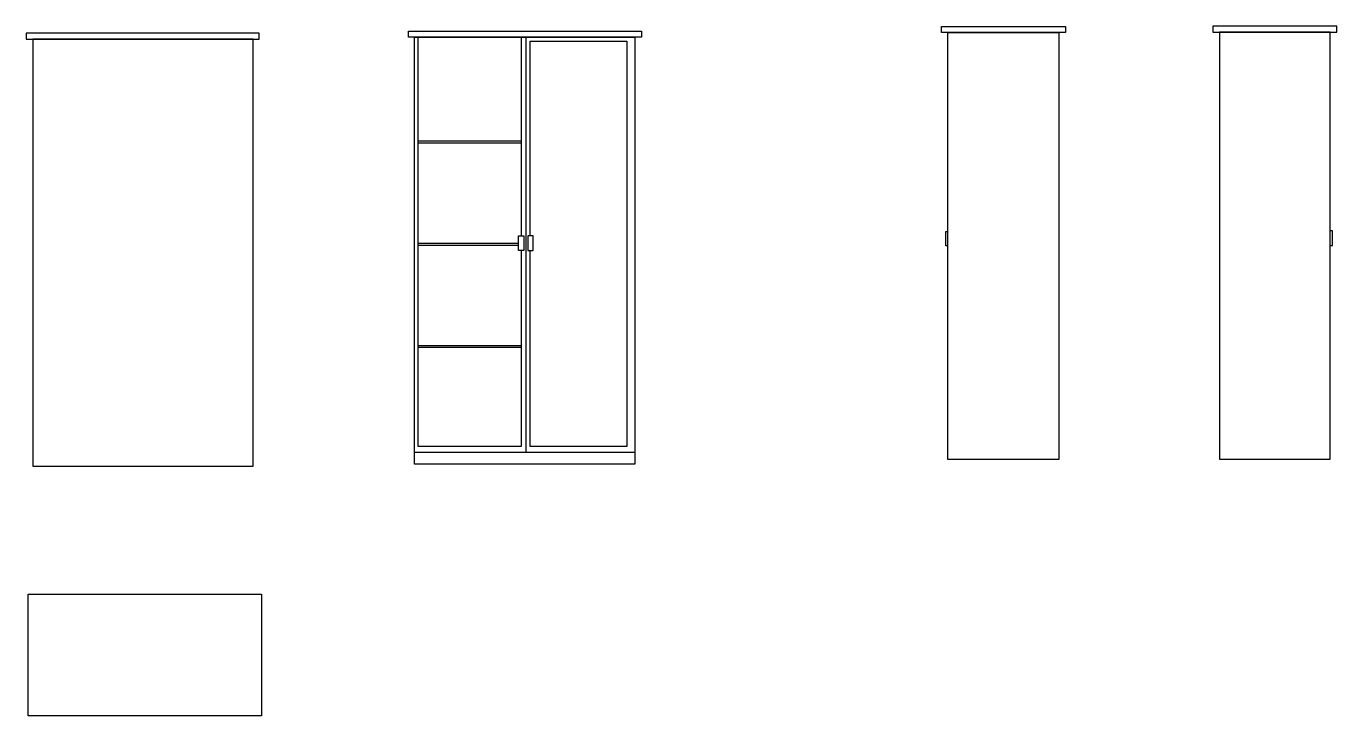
# Model space of a CAD drawing. Header units: millimetres. Extents: x 112 to 828, y 113 to 489.
import ezdxf

# ---------------------------------------------------------------- set-up
doc = ezdxf.new("R2010")
doc.units = ezdxf.units.MM

# ---------------------------------------------------------------- blocks, each defined once
blk = doc.blocks.new('A$C23384007')
for points in [[(-30.66, 266.74), (-157.86, 266.74), (-157.86, 263.41), (-30.66, 263.41)], [(-33.9, 263.41), (-154.31, 263.41), (-154.31, 30.26), (-33.9, 30.26)]]:
    blk.add_lwpolyline(points, close=True)
blk = doc.blocks.new('A$C695E6B20')
for p, q in [((-71.18, 263.37), (-71.18, 36.43)), ((-11.61, 36.43), (-132.01, 36.43))]:
    blk.add_line(p, q)
for points in [[(-135.26, 266.69), (-8.06, 266.69), (-8.06, 263.37), (-135.26, 263.37)], [(-132.01, 263.37), (-11.61, 263.37), (-11.61, 30.22), (-132.01, 30.22)], [(-75.19, 154.84), (-72.19, 154.84), (-72.19, 146.9), (-75.19, 146.9)], [(-67.17, 154.84), (-70.17, 154.84), (-70.17, 146.9), (-67.17, 146.9)]]:
    blk.add_lwpolyline(points, close=True)
for points in [[(-73.65, 146.9), (-73.65, 39.76), (-129.93, 39.76), (-129.93, 263.37), (-73.65, 263.37), (-73.65, 154.84)], [(-68.86, 154.84), (-68.86, 261.26), (-15.99, 261.26), (-15.99, 39.76), (-68.86, 39.76), (-68.86, 146.9)], [(-129.93, 206.77), (-73.65, 206.77)], [(-73.65, 205.52), (-129.93, 205.52)], [(-129.93, 150.9), (-75.19, 150.9)], [(-75.19, 149.65), (-129.93, 149.65)], [(-129.93, 95.03), (-73.65, 95.03)], [(-73.65, 93.78), (-129.93, 93.78)]]:
    blk.add_lwpolyline(points)
blk = doc.blocks.new('A$C62C575BC')
for points in [[(-84.36, 309.16), (-16.64, 309.16), (-16.64, 305.85), (-84.36, 305.85)], [(-20.19, 72.68), (-80.8, 72.68), (-80.8, 305.85), (-20.19, 305.85)]]:
    blk.add_lwpolyline(points, close=True)
blk.add_lwpolyline([(-80.8, 189.36), (-82, 189.36), (-82, 197.32), (-80.8, 197.32)])
blk = doc.blocks.new('A$C57307FFA')
for points in [[(12.34, 272.65), (-55.37, 272.65), (-55.37, 269.34), (12.34, 269.34)], [(-51.82, 36.17), (8.79, 36.17), (8.79, 269.34), (-51.82, 269.34)]]:
    blk.add_lwpolyline(points, close=True)
blk.add_lwpolyline([(8.79, 152.85), (9.99, 152.85), (9.99, 160.81), (8.79, 160.81)])
blk = doc.blocks.new('A$C64EC0600')
blk.add_lwpolyline([(-221.3, 105.1), (-93.92, 105.1), (-93.92, 38.61), (-221.3, 38.61)], close=True)

msp = doc.modelspace()

# ---------------------------------------------------------------- block references
for name, p in [('A$C62C575BC', (696.25, 180.09)), ('A$C57307FFA', (815.53, 216.8)), ('A$C23384007', (269.73, 218.92)), ('A$C695E6B20', (456, 220.1)), ('A$C64EC0600', (334.31, 74.21))]:
    msp.add_blockref(name, p)

doc.saveas('drawing.dxf')
